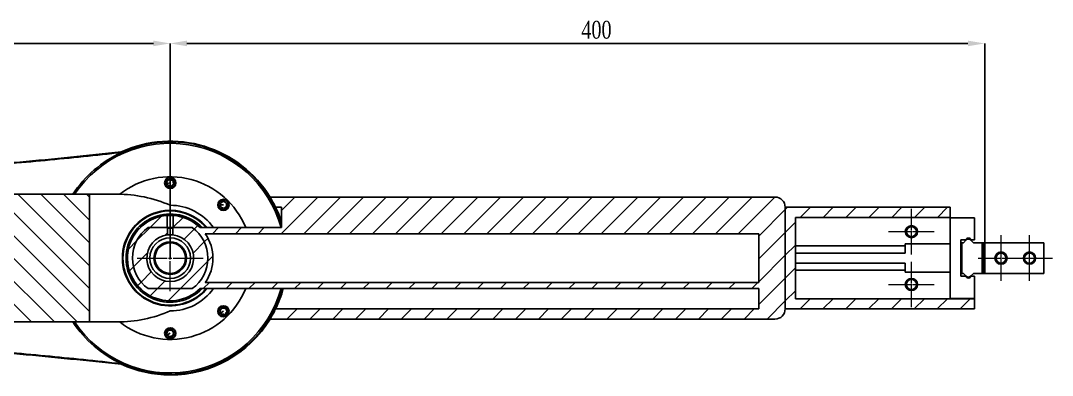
# Model space of a CAD drawing. Header units: millimetres. Extents: x 2 to 1187, y 2 to 839.
# Drawn here: x 305 to 507.7, y 245.1 to 315 of the extents above; entities that cross this region are included whole.
import ezdxf

# ---------------------------------------------------------------- set-up
doc = ezdxf.new("R2010")
doc.units = ezdxf.units.MM
doc.header["$PDSIZE"] = -1
doc.linetypes.add('CENTERX2', pattern=[20.32, 12.7, -2.54, 2.54, -2.54])
doc.styles.add('SLDTEXTSTYLE0', font='TXT', dxfattribs={"width": 0.75})
doc.dimstyles.new('SLDDIMSTYLE1', dxfattribs={"dimtxt": 3.5, "dimasz": 3.302, "dimexe": 0, "dimexo": 0.0625, "dimgap": 0.875, "dimtad": 1, "dimdec": 4, "dimlfac": 2.5, "dimrnd": 1e-09, "dimzin": 4, "dimdsep": 46, "dimtxsty": 'SLDTEXTSTYLE0', "dimsah": 1, "dimcen": 0.09, "dimadec": 0, "dimazin": 1, "dimtfac": 1, "dimtdec": 4, "dimtofl": 0, "dimtmove": 0, "dimatfit": 3, "dimfxl": 1, "dimfrac": 2, "dimtolj": 1, "dimtzin": 12, "dimarcsym": 0})

# ---------------------------------------------------------------- blocks, each defined once
blk = doc.blocks.new('SW_HATCH_2')
at = {"color": 0, "linetype": 'Continuous', "lineweight": 18}
for p, q in [((183.62, 238.61), (208.76, 213.47)), ((188.11, 238.61), (213.25, 213.47)), ((192.6, 238.61), (217.74, 213.47)), ((197.09, 238.61), (220.15, 215.55)), ((201.58, 238.61), (220.15, 220.04)), ((206.07, 238.61), (220.15, 224.53)), ((210.56, 238.61), (220.15, 229.02)), ((215.05, 238.61), (220.15, 233.51)), ((219.54, 238.61), (220.15, 238)), ((256, 238.04), (255.76, 237.8)), ((264.98, 238.04), (257.78, 230.84)), ((260.49, 238.04), (257.85, 235.39)), ((269.47, 238.04), (262.27, 230.84)), ((273.96, 238.04), (266.76, 230.84)), ((278.45, 238.04), (271.25, 230.84)), ((282.94, 238.04), (275.74, 230.84)), ((287.43, 238.04), (280.23, 230.84)), ((291.92, 238.04), (284.72, 230.84)), ((296.41, 238.04), (289.21, 230.84)), ((300.9, 238.04), (293.7, 230.84)), ((305.39, 238.04), (298.19, 230.84)), ((309.88, 238.04), (302.68, 230.84)), ((314.37, 238.04), (307.17, 230.84)), ((318.86, 238.04), (311.66, 230.84)), ((323.35, 238.04), (316.15, 230.84)), ((327.84, 238.04), (320.64, 230.84)), ((332.33, 238.04), (325.13, 230.84)), ((336.82, 238.04), (329.62, 230.84)), ((341.31, 238.04), (334.11, 230.84)), ((345.8, 238.04), (338.6, 230.84)), ((350.29, 238.04), (343.09, 230.84)), ((354.78, 238.04), (347.58, 230.84)), ((356.8, 235.57), (351.6, 230.37)), ((357.27, 236.04), (356.8, 235.57)), ((361.76, 236.04), (359.76, 234.04)), ((366.25, 236.04), (364.25, 234.04)), ((370.74, 236.04), (368.74, 234.04)), ((375.23, 236.04), (373.23, 234.04)), ((379.72, 236.04), (377.72, 234.04)), ((384.21, 236.04), (382.21, 234.04)), ((388.7, 236.04), (386.7, 234.04)), ((234.26, 234.26), (232.04, 232.04)), ((238.54, 234.05), (236.61, 232.12)), ((358.8, 233.08), (356.8, 231.08)), ((232.04, 232.04), (229.41, 229.41)), ((240.72, 231.74), (238.73, 229.75)), ((241.43, 232.45), (240.72, 231.74)), ((245.51, 232.04), (244.31, 230.84)), ((250, 232.04), (248.8, 230.84)), ((254.49, 232.04), (253.29, 230.84)), ((356.8, 231.08), (351.6, 225.88)), ((229.41, 229.41), (227.78, 227.78)), ((235.5, 231.01), (235.03, 230.53)), ((242.68, 229.21), (240.49, 227.02)), ((243.43, 229.96), (242.68, 229.21)), ((231.5, 227.01), (228.8, 224.31)), ((358.8, 228.59), (356.8, 226.59)), ((243.37, 225.41), (238, 220.04)), ((244.39, 226.43), (243.37, 225.41)), ((356.8, 226.59), (351.6, 221.39)), ((228.8, 224.31), (227.99, 223.5)), ((232.29, 223.31), (230.3, 221.32)), ((358.8, 224.1), (356.8, 222.1)), ((230.3, 221.32), (229.59, 220.61)), ((235.02, 221.55), (233.51, 220.04)), ((243.69, 221.24), (242.49, 220.04)), ((248.18, 221.24), (246.98, 220.04)), ((252.67, 221.24), (251.47, 220.04)), ((257.16, 221.24), (255.96, 220.04)), ((261.65, 221.24), (260.45, 220.04)), ((266.14, 221.24), (264.94, 220.04)), ((270.63, 221.24), (269.43, 220.04)), ((275.12, 221.24), (273.92, 220.04)), ((279.61, 221.24), (278.41, 220.04)), ((284.1, 221.24), (282.9, 220.04)), ((288.59, 221.24), (287.39, 220.04)), ((293.08, 221.24), (291.88, 220.04)), ((297.57, 221.24), (296.37, 220.04)), ((302.06, 221.24), (300.86, 220.04)), ((306.55, 221.24), (305.35, 220.04)), ((311.04, 221.24), (309.84, 220.04)), ((315.53, 221.24), (314.33, 220.04)), ((320.02, 221.24), (318.82, 220.04)), ((324.51, 221.24), (323.31, 220.04)), ((329, 221.24), (327.8, 220.04)), ((333.49, 221.24), (332.29, 220.04)), ((337.98, 221.24), (336.78, 220.04)), ((342.47, 221.24), (341.27, 220.04)), ((346.96, 221.24), (345.76, 220.04)), ((351.45, 221.24), (350.25, 220.04)), ((356.8, 222.1), (351.6, 216.9)), ((233.51, 220.04), (232.08, 218.61)), ((238, 220.04), (235.61, 217.65)), ((358.8, 219.61), (356.8, 217.61)), ((356.8, 217.61), (353.23, 214.04)), ((361.72, 218.04), (359.72, 216.04)), ((366.21, 218.04), (364.21, 216.04)), ((370.7, 218.04), (368.7, 216.04)), ((375.19, 218.04), (373.19, 216.04)), ((379.68, 218.04), (377.68, 216.04)), ((384.17, 218.04), (382.17, 216.04)), ((388.66, 218.04), (386.66, 216.04)), ((393.15, 218.04), (391.15, 216.04)), ((260.94, 216.04), (258.94, 214.04)), ((265.43, 216.04), (263.43, 214.04)), ((269.92, 216.04), (267.92, 214.04)), ((274.41, 216.04), (272.41, 214.04)), ((278.9, 216.04), (276.9, 214.04)), ((283.39, 216.04), (281.39, 214.04)), ((287.88, 216.04), (285.88, 214.04)), ((292.37, 216.04), (290.37, 214.04)), ((296.86, 216.04), (294.86, 214.04)), ((301.35, 216.04), (299.35, 214.04)), ((305.84, 216.04), (303.84, 214.04)), ((310.33, 216.04), (308.33, 214.04)), ((314.82, 216.04), (312.82, 214.04)), ((319.31, 216.04), (317.31, 214.04)), ((323.8, 216.04), (321.8, 214.04)), ((328.29, 216.04), (326.29, 214.04)), ((332.78, 216.04), (330.78, 214.04)), ((337.27, 216.04), (335.27, 214.04)), ((341.76, 216.04), (339.76, 214.04)), ((346.25, 216.04), (344.25, 214.04)), ((350.74, 216.04), (348.74, 214.04))]:
    blk.add_line(p, q, dxfattribs=at)
blk = doc.blocks.new('_D_1')
at = {"color": 0, "linetype": 'Continuous', "lineweight": -2, "transparency": 16777216}
for p, q in [((134.39, 268.29), (134.39, 310.47)), ((137.69, 310.47), (331.09, 310.47)), ((334.39, 268.29), (334.39, 310.47))]:
    blk.add_line(p, q, dxfattribs=at)
at = {"color": 0, "linetype": 'Continuous', "transparency": 16777216}
for points in [[(137.69, 311.02), (137.69, 309.92), (134.39, 310.47)], [(331.09, 311.02), (331.09, 309.92), (334.39, 310.47)]]:
    blk.add_solid(points, dxfattribs=at)
at = {"layer": 'Defpoints', "color": 0, "linetype": 'Continuous', "transparency": 16777216}
for p in [(334.39, 310.47), (134.39, 268.23), (334.39, 268.23)]:
    blk.add_point(p, dxfattribs=at)
at = {"color": 0, "linetype": 'Continuous', "lineweight": 18, "transparency": 16777216, "insert": (238.83, 314.91), "char_height": 3.5, "attachment_point": 2, "style": 'SLDTEXTSTYLE0'}
blk.add_mtext('\\A1;{\\fTimes New Roman|b0|i0|c0|p18;500}', dxfattribs=at)
blk = doc.blocks.new('_D_2')
at = {"color": 0, "linetype": 'Continuous', "lineweight": -2, "transparency": 16777216}
for p, q in [((334.39, 268.29), (334.39, 310.47)), ((337.69, 310.47), (491.09, 310.47)), ((494.39, 271.29), (494.39, 310.47))]:
    blk.add_line(p, q, dxfattribs=at)
at = {"color": 0, "linetype": 'Continuous', "transparency": 16777216}
for points in [[(337.69, 311.02), (337.69, 309.92), (334.39, 310.47)], [(491.09, 311.02), (491.09, 309.92), (494.39, 310.47)]]:
    blk.add_solid(points, dxfattribs=at)
at = {"layer": 'Defpoints', "color": 0, "linetype": 'Continuous', "transparency": 16777216}
for p in [(494.39, 310.47), (494.39, 271.23), (334.39, 268.23)]:
    blk.add_point(p, dxfattribs=at)
at = {"color": 0, "linetype": 'Continuous', "lineweight": 18, "transparency": 16777216, "insert": (418.12, 314.91), "char_height": 3.5, "attachment_point": 2, "style": 'SLDTEXTSTYLE0'}
blk.add_mtext('\\A1;{\\fTimes New Roman|b0|i0|c0|p18;400}', dxfattribs=at)
blk = doc.blocks.new('*U39')
at = {"color": 0, "linetype": 'CENTERX2', "lineweight": 18, "ltscale": 1.2, "transparency": 16777216}
for p, q in [((0, 0.19668), (0, 4.4834)), ((-4.4834, 0), (-0.19668, 0)), ((0.19668, 0), (4.4834, 0)), ((0, -4.4834), (0, -0.19668))]:
    blk.add_line(p, q, dxfattribs=at)
at = {"color": 0, "linetype": 'Continuous', "lineweight": 18, "ltscale": 1.2, "transparency": 16777216}
for p, q in [((-0.09834, 0), (0.09834, 0)), ((0, -0.09834), (0, 0.09834))]:
    blk.add_line(p, q, dxfattribs=at)
blk = doc.blocks.new('*U40')
at = {"color": 0, "linetype": 'CENTERX2', "lineweight": 18, "ltscale": 1.2, "transparency": 16777216}
for p, q in [((0, 0.19668), (0, 4.4834)), ((-4.4834, 0), (-0.19668, 0)), ((0.19668, 0), (4.4834, 0)), ((0, -4.4834), (0, -0.19668))]:
    blk.add_line(p, q, dxfattribs=at)
at = {"color": 0, "linetype": 'Continuous', "lineweight": 18, "ltscale": 1.2, "transparency": 16777216}
for p, q in [((-0.09834, 0), (0.09834, 0)), ((0, -0.09834), (0, 0.09834))]:
    blk.add_line(p, q, dxfattribs=at)
blk = doc.blocks.new('*U41')
at = {"color": 0, "linetype": 'CENTERX2', "lineweight": 18, "ltscale": 1.2, "transparency": 16777216}
for p, q in [((0, 0.19668), (0, 4.4834)), ((-4.4834, 0), (-0.19668, 0)), ((0.19668, 0), (4.4834, 0)), ((0, -4.4834), (0, -0.19668))]:
    blk.add_line(p, q, dxfattribs=at)
at = {"color": 0, "linetype": 'Continuous', "lineweight": 18, "ltscale": 1.2, "transparency": 16777216}
for p, q in [((-0.09834, 0), (0.09834, 0)), ((0, -0.09834), (0, 0.09834))]:
    blk.add_line(p, q, dxfattribs=at)
blk = doc.blocks.new('*U42')
at = {"color": 0, "linetype": 'CENTERX2', "lineweight": 18, "ltscale": 1.2, "transparency": 16777216}
for p, q in [((0, 0.19668), (0, 4.4834)), ((-4.4834, 0), (-0.19668, 0)), ((0.19668, 0), (4.4834, 0)), ((0, -4.4834), (0, -0.19668))]:
    blk.add_line(p, q, dxfattribs=at)
at = {"color": 0, "linetype": 'Continuous', "lineweight": 18, "ltscale": 1.2, "transparency": 16777216}
for p, q in [((-0.09834, 0), (0.09834, 0)), ((0, -0.09834), (0, 0.09834))]:
    blk.add_line(p, q, dxfattribs=at)
blk = doc.blocks.new('*U65')
at = {"color": 0, "linetype": 'CENTERX2', "lineweight": 18, "ltscale": 1.2, "transparency": 16777216}
for p, q in [((0, 0.6), (0, 6.5)), ((-6.5, 0), (-0.6, 0)), ((0.6, 0), (6.5, 0)), ((0, -6.5), (0, -0.6))]:
    blk.add_line(p, q, dxfattribs=at)
at = {"color": 0, "linetype": 'Continuous', "lineweight": 18, "ltscale": 1.2, "transparency": 16777216}
for p, q in [((-0.3, 0), (0.3, 0)), ((0, -0.3), (0, 0.3))]:
    blk.add_line(p, q, dxfattribs=at)

msp = doc.modelspace()

# ---------------------------------------------------------------- linework, layer by layer
at = {"color": 7, "linetype": 'Continuous', "lineweight": 25}
for p, q in [((341.128356, 290.22316), (341.110388, 290.103153)), ((334.392389, 283.031644), (333.805091, 282.908839)), ((335.469102, 283.256787), (335.351643, 283.232226)), ((318.543972, 280.803054), (154.596573, 280.803054)), ((318.543972, 255.660235), (318.543972, 280.803054)), ((318.543972, 280.803054), (323.992389, 280.803054)), ((453.192389, 280.231644), (354.013806, 280.231644)), ((344.85757, 278.696825), (344.257578, 278.700031)), ((345.957554, 278.690946), (345.837556, 278.691587)), ((356.237406, 278.231644), (355.104704, 278.231644)), ((356.237406, 278.231644), (356.237406, 274.231644)), ((455.192389, 278.231644), (455.192389, 258.231644)), ((487.592389, 278.231644), (455.192389, 278.231644)), ((487.592389, 278.231644), (487.592389, 276.231644)), ((333.782389, 274.231644), (333.782389, 276.609466)), ((335.002389, 276.609466), (335.002389, 274.231644)), ((338.65453, 275.470025), (338.670236, 275.619589)), ((457.192389, 276.231644), (457.192389, 270.631644)), ((487.592389, 276.231644), (457.192389, 276.231644)), ((487.592389, 276.231644), (487.592389, 276.151644)), ((487.592389, 260.311644), (487.592389, 276.151644)), ((487.592389, 276.151644), (492.392389, 276.151644)), ((492.392389, 276.151644), (492.392389, 271.791644)), ((330.061108, 274.231644), (333.782389, 274.231644)), ((333.782389, 274.231644), (335.002389, 274.231644)), ((333.892389, 274.121644), (333.782389, 274.231644)), ((333.892389, 272.80439), (333.892389, 274.121644)), ((334.892389, 274.121644), (333.892389, 274.121644)), ((335.002389, 274.231644), (334.892389, 274.121644)), ((334.892389, 274.121644), (334.892389, 272.80439)), ((335.002389, 274.231644), (338.723671, 274.231644)), ((340.225006, 274.642663), (340.224794, 274.660133)), ((356.237406, 274.231644), (340.271165, 274.231644)), ((449.992389, 273.031644), (341.285864, 273.031644)), ((449.992389, 263.431644), (449.992389, 273.031644)), ((490.613277, 271.791644), (489.712389, 271.791644)), ((489.712389, 271.791644), (489.712389, 264.671644)), ((490.767937, 271.79592), (490.203629, 271.231644)), ((492.181309, 271.231644), (491.616231, 271.796131)), ((492.392389, 271.791644), (491.771502, 271.791644)), ((333.20199, 270.98536), (333.12263, 271.168941)), ((478.792389, 270.631644), (457.192389, 270.631644)), ((457.192389, 269.231644), (457.192389, 270.631644)), ((478.792389, 270.631644), (478.792389, 271.031644)), ((478.792389, 271.031644), (487.592389, 271.031644)), ((478.792389, 269.231644), (478.792389, 270.631644)), ((489.912389, 271.031644), (489.712389, 271.031644)), ((490.203629, 271.231644), (489.912389, 271.231644)), ((489.912389, 271.231644), (489.912389, 265.231644)), ((493.872389, 271.231644), (492.181309, 271.231644)), ((493.872389, 265.231644), (493.872389, 271.231644)), ((493.992389, 271.231644), (493.872389, 271.231644)), ((493.992389, 265.231644), (493.992389, 271.231644)), ((493.992389, 271.231644), (494.312389, 271.231644)), ((494.312389, 265.231644), (494.312389, 271.231644)), ((494.392389, 271.231644), (494.312389, 271.231644)), ((494.392389, 265.231644), (494.392389, 271.231644)), ((505.992389, 271.231644), (494.392389, 271.231644)), ((505.992389, 265.231644), (505.992389, 271.231644)), ((478.792389, 269.231644), (457.192389, 269.231644)), ((457.192389, 267.231644), (457.192389, 269.231644)), ((478.792389, 267.231644), (457.192389, 267.231644)), ((457.192389, 265.831644), (457.192389, 267.231644)), ((478.792389, 265.831644), (457.192389, 265.831644)), ((457.192389, 265.831644), (457.192389, 260.231644)), ((478.792389, 265.831644), (478.792389, 267.231644)), ((478.792389, 265.431644), (478.792389, 265.831644)), ((335.582789, 265.477929), (335.662149, 265.294348)), ((487.592389, 265.431644), (478.792389, 265.431644)), ((489.712389, 265.431644), (489.912389, 265.431644)), ((489.712389, 264.671644), (490.613277, 264.671644)), ((489.912389, 265.231644), (490.203629, 265.231644)), ((490.203629, 265.231644), (490.767937, 264.667368)), ((491.616231, 264.667158), (492.181309, 265.231644)), ((491.771502, 264.671644), (492.392389, 264.671644)), ((492.181309, 265.231644), (493.872389, 265.231644)), ((492.392389, 264.671644), (492.392389, 260.311644)), ((493.992389, 265.231644), (493.872389, 265.231644)), ((493.992389, 265.231644), (494.312389, 265.231644)), ((494.392389, 265.231644), (494.312389, 265.231644)), ((505.992389, 265.231644), (494.392389, 265.231644)), ((330.061108, 262.231644), (338.723671, 262.231644)), ((340.224794, 261.803156), (340.225006, 261.820626)), ((340.271165, 262.231644), (449.992389, 262.231644)), ((341.285864, 263.431644), (449.992389, 263.431644)), ((449.992389, 258.231644), (449.992389, 262.231644)), ((338.670236, 260.8437), (338.65453, 260.993264)), ((487.592389, 260.231644), (457.192389, 260.231644)), ((492.392389, 260.311644), (487.592389, 260.311644)), ((487.592389, 260.311644), (487.592389, 260.231644)), ((492.392389, 260.231644), (487.592389, 260.231644)), ((492.392389, 260.231644), (492.392389, 258.231644)), ((344.85757, 257.766464), (344.329853, 257.480956)), ((345.82505, 258.289896), (345.719507, 258.232794)), ((355.104704, 258.231644), (449.992389, 258.231644)), ((455.192389, 258.231644), (492.392389, 258.231644)), ((154.596573, 255.660235), (318.543972, 255.660235)), ((323.992389, 255.660235), (318.543972, 255.660235)), ((453.192389, 256.231644), (354.013806, 256.231644)), ((334.392389, 253.431644), (333.886011, 253.109804)), ((335.320749, 254.021686), (335.219473, 253.957318)), ((334.410356, 245.351651), (334.392389, 245.231644))]:
    msp.add_line(p, q, dxfattribs=at)
at = {"color": 7, "linetype": 'Continuous', "lineweight": 25, "flags": 128}
for points in [[(340.158361, 274.340128), (340.200755, 274.457373), (340.225006, 274.642663)], [(327.154009, 272.493785), (327.002684, 272.509489), (326.827245, 272.487345)], [(326.387074, 270.776233), (326.296532, 270.769133), (326.069936, 270.697243)], [(326.069936, 265.766046), (326.295297, 265.694332), (326.387074, 265.687055)], [(326.827245, 263.975944), (327.003145, 263.953799), (327.154009, 263.969503)], [(340.225006, 261.820626), (340.200728, 262.00602), (340.158361, 262.123161)]]:
    msp.add_lwpolyline(points, dxfattribs=at)
at = {"color": 7, "linetype": 'Continuous', "lineweight": 25}
for centre, radius in [((334.392389, 283.031644), 1.1), ((334.392389, 283.031644), 0.98), ((344.85757, 278.696825), 1.1), ((344.85757, 278.696825), 0.98), ((479.992389, 273.431644), 1.2), ((479.992389, 273.431644), 0.9834), ((334.392389, 268.231644), 4), ((497.592389, 268.231644), 1.2), ((497.592389, 268.231644), 0.9834), ((503.192389, 268.231644), 1.2), ((503.192389, 268.231644), 0.9834), ((479.992389, 263.031644), 1.2), ((479.992389, 263.031644), 0.9834), ((344.85757, 257.766464), 1.1), ((344.85757, 257.766464), 0.98), ((334.392389, 253.431644), 1.1), ((334.392389, 253.431644), 0.98)]:
    msp.add_circle(centre, radius, dxfattribs=at)
for centre, radius, start, end in [((334.392389, 268.231644), 22.6, 15.39587609, 146.20265913), ((334.392389, 268.231644), 23, 72.97025674, 114.66999884), ((334.392389, 268.231644), 22.88, 72.92526397, 114.71792168), ((334.392389, 268.231644), 22.88, 17.29924304, 72.92526397), ((334.392389, 268.231644), 23, 31.44898135, 72.97025674), ((334.392389, 268.231644), 22.88, 114.71792168, 146.67073121), ((334.392389, 268.231644), 16, 22.0243128, 128.24077121), ((334.392389, 283.031644), 0.69282, 161.81046872, 221.81046872), ((334.392389, 283.031644), 0.69282, 101.81046872, 161.81046872), ((334.392389, 283.031644), 0.69282, 221.81046872, 281.81046872), ((334.392389, 283.031644), 0.69282, 41.81046872, 101.81046872), ((334.392389, 283.031644), 0.69282, 281.81046872, 341.81046872), ((334.392389, 283.031644), 0.69282, 341.81046872, 41.81046872), ((323.992389, 254.811865), 25.991189, 66.41334413, 90), ((334.392389, 268.231644), 23, 25.77146174, 31.44898139), ((453.192389, 278.231644), 2, 0, 90), ((334.392389, 268.231644), 10.4, 35.23441792, 90), ((344.85757, 278.696825), 0.69282, 149.69379984, 209.69379984), ((344.85757, 278.696825), 0.69282, 209.69379984, 269.69379984), ((344.85757, 278.696825), 0.69282, 89.69379984, 149.69379984), ((344.85757, 278.696825), 0.69282, 269.69379984, 329.69379984), ((344.85757, 278.696825), 0.69282, 29.69379984, 89.69379984), ((344.85757, 278.696825), 0.69282, 329.69379984, 29.69379984), ((334.392389, 268.231644), 23, 18.23458485, 25.77146171), ((334.392389, 268.231644), 9.4, 39.66501283, 180), ((334.392389, 268.231644), 9.28, 40.28211827, 319.71788156), ((334.392389, 268.231644), 8.68, 43.728682, 316.27131782), ((334.392389, 268.231644), 8.4, 94.16443063, 314.4153086), ((330.834542, 275.619589), 0.72, 165.75250896, 191.98923571), ((330.834542, 275.619589), 0.72, 39.43933586, 65.67606244), ((332.567717, 276.226053), 0.72, 152.89536622, 179.13209337), ((332.567717, 276.226053), 0.72, 26.58219246, 52.81891974), ((334.392389, 276.431644), 0.72, 140.03822351, 166.27495106), ((334.392389, 276.431644), 0.72, 13.72504904, 39.96177713), ((334.392389, 268.231644), 8.4, 45.5846914, 85.83556937), ((336.217061, 276.226053), 0.72, 127.18108062, 153.41780873), ((336.217061, 276.226053), 0.72, 0.00000026, 27.10463451), ((337.950236, 275.619589), 0.72, 114.32393733, 140.56066643), ((337.950236, 275.619589), 0.72, 0.00000026, 14.24749187), ((334.392389, 268.231644), 7.4, 125.82477437, 234.17522563), ((327.981371, 273.344261), 0.72, 65.15362251, 91.39034783), ((329.279773, 274.642663), 0.72, 178.60965171, 204.84637813), ((329.279773, 274.642663), 0.72, 52.2964792, 78.53320508), ((334.392389, 268.231644), 7.4, 305.82477437, 54.17522563), ((339.505006, 274.642663), 0.72, 101.46679505, 127.70352403), ((327.981371, 273.344261), 0.72, 191.46679459, 217.70352061), ((334.392389, 268.231644), 4.6, 96.2401311, 83.7598689), ((334.392389, 268.231644), 8.4, 325.15009542, 34.84990458), ((491.192389, 271.531644), 0.6348, 24.17831686, 155.82168314), ((491.192189, 271.371644), 0.6, 45.03002741, 134.99838239), ((326.39798, 270.056316), 0.72, 217.18108165, 243.41780598), ((327.004444, 271.789491), 0.72, 204.32393741, 230.56066325), ((334.392389, 268.231644), 3.2, 113.37827484, 293.37827484), ((334.392389, 268.231644), 3, 113.37827484, 293.37827484), ((334.392389, 268.231644), 3.2, 293.37827484, 113.37827484), ((334.392389, 268.231644), 3, 293.37827484, 113.37827484), ((334.392389, 268.231644), 9.4, 180, 320.33498701), ((326.192389, 268.231644), 0.72, 103.72505167, 129.96177602), ((326.192389, 268.231644), 0.72, 230.03822449, 256.27494885), ((326.39798, 266.406973), 0.72, 116.58219453, 142.81892029), ((327.004444, 264.673798), 0.72, 129.43933728, 155.67606318), ((327.981371, 263.119028), 0.72, 142.29647988, 168.53320595), ((491.192389, 264.931644), 0.6348, 204.17831686, 335.82168314), ((491.192189, 265.091644), 0.6, 225.00161761, 314.96997259), ((334.392389, 268.231644), 22.6, 213.79734088, 344.60412386), ((334.392389, 268.231644), 16, 231.7592288, 337.97568712), ((327.981371, 263.119028), 0.72, 268.60965173, 294.84637804), ((329.279773, 261.820626), 0.72, 155.15362236, 181.39034875), ((334.392389, 268.231644), 10.4, 270, 324.76558195), ((334.392389, 268.231644), 22.88, 270.04499277, 344.79711543), ((334.392389, 268.231644), 23, 334.22853826, 344.87833469), ((329.279773, 261.820626), 0.72, 281.46679548, 307.70352133), ((330.834543, 260.8437), 0.72, 168.01076481, 194.24749154), ((330.834543, 260.8437), 0.72, 294.3239381, 320.56066464), ((332.567718, 260.237236), 0.72, 180.86790711, 207.10463432), ((332.567718, 260.237236), 0.72, 307.18108075, 333.41780809), ((334.392389, 260.031644), 0.72, 193.72504975, 219.961777), ((334.392389, 260.031644), 0.72, 320.03822338, 346.27495148), ((336.217061, 260.237236), 0.72, 206.58219175, 232.81892012), ((336.217061, 260.237236), 0.72, 332.89536598, 0.00000026), ((337.950236, 260.8437), 0.72, 219.43933406, 245.67606314), ((337.950236, 260.8437), 0.72, 345.75250868, 0.00000026), ((339.505006, 261.820626), 0.72, 232.2964765, 258.53320629), ((323.992389, 281.651424), 25.991189, 270, 293.58665587), ((344.85757, 257.766464), 0.69282, 178.41451586, 238.41451586), ((344.85757, 257.766464), 0.69282, 118.41451586, 178.41451586), ((344.85757, 257.766464), 0.69282, 58.41451586, 118.41451586), ((344.85757, 257.766464), 0.69282, 298.41451586, 358.41451586), ((344.85757, 257.766464), 0.69282, 358.41451586, 58.41451586), ((334.392389, 268.231644), 23, 328.55101861, 334.22853826), ((453.192389, 258.231644), 2, 270, 0), ((334.392389, 268.231644), 22.88, 213.32926873, 245.28207832), ((334.392389, 268.231644), 23, 270, 328.55101861), ((344.85757, 257.766464), 0.69282, 238.41451586, 298.41451586), ((334.392389, 253.431644), 0.69282, 122.43898427, 182.43898427), ((334.392389, 253.431644), 0.69282, 182.43898427, 242.43898427), ((334.392389, 253.431644), 0.69282, 62.43898427, 122.43898427), ((334.392389, 253.431644), 0.69282, 2.43898427, 62.43898427), ((334.392389, 253.431644), 0.69282, 302.43898427, 2.43898427), ((334.392389, 253.431644), 0.69282, 242.43898427, 302.43898427), ((334.392389, 268.231644), 23, 245.33000116, 270), ((334.392389, 268.231644), 22.88, 245.28207832, 270.04499277)]:
    msp.add_arc(centre, radius, start, end, dxfattribs=at)
for points, knots in [([(143.960556, 291.198241), (147.725079, 290.692511), (155.254122, 289.681049), (166.579746, 288.387501), (177.92651, 287.25971), (189.290143, 286.314908), (200.663502, 285.549997), (212.047736, 284.96624), (223.443692, 284.563928), (236.044584, 284.320381), (249.84526, 284.309019), (264.839192, 284.611638), (279.843434, 285.227147), (294.850473, 286.164149), (309.857011, 287.3933), (319.835906, 288.474666), (324.825089, 289.01532)], [0, 0, 0, 0, 0.0628305455, 0.1256610539, 0.1885537604, 0.2514464472, 0.3142773113, 0.3771081635, 0.4400028484, 0.5028975293, 0.5855816004, 0.6682747968, 0.7509589537, 0.8339695054, 0.916989165, 1, 1, 1, 1]), ([(143.992389, 291.314972), (149.606172, 290.573487), (160.820228, 289.092303), (177.68405, 287.37125), (194.54884, 286.021311), (211.419494, 285.077977), (228.294726, 284.531585), (246.180029, 284.376689), (265.07853, 284.696883), (284.986852, 285.599085), (304.906231, 287.016795), (318.157656, 288.426533), (324.792389, 289.132362)], [0, 0, 0, 0, 0.0936996853, 0.1871738574, 0.2804738773, 0.3736513941, 0.4667582608, 0.5598464482, 0.6696032853, 0.7794914284, 0.8895955936, 1, 1, 1, 1]), ([(333.73419, 283.247916), (333.783679, 283.292181), (333.874913, 283.373784), (334.012958, 283.497256), (334.137644, 283.608779), (334.210908, 283.674308), (334.250586, 283.709798)], [0, 0, 0, 0, 0.3000114789, 0.5530827371, 0.7579538821, 1, 1, 1, 1]), ([(333.875993, 282.569763), (333.862403, 282.634754), (333.83735, 282.754567), (333.799443, 282.935853), (333.765204, 283.099596), (333.745085, 283.195808), (333.73419, 283.247916)], [0, 0, 0, 0, 0.3000114789, 0.5530827371, 0.7579538821, 1, 1, 1, 1]), ([(334.534192, 282.353491), (334.471113, 282.374218), (334.354825, 282.412428), (334.178874, 282.470242), (334.019949, 282.522462), (333.926567, 282.553145), (333.875993, 282.569763)], [0, 0, 0, 0, 0.3000114789, 0.5530827371, 0.7579538821, 1, 1, 1, 1]), ([(334.250586, 283.709798), (334.313665, 283.689071), (334.429953, 283.650861), (334.605905, 283.593047), (334.76483, 283.540827), (334.858211, 283.510144), (334.908786, 283.493526)], [0, 0, 0, 0, 0.30001147893, 0.55308273711, 0.75795388214, 1, 1, 1, 1]), ([(335.050589, 282.815373), (335.0011, 282.771108), (334.909865, 282.689505), (334.77182, 282.566033), (334.647134, 282.45451), (334.573871, 282.388981), (334.534192, 282.353491)], [0, 0, 0, 0, 0.3000114789, 0.5530827371, 0.7579538821, 1, 1, 1, 1]), ([(334.908786, 283.493526), (334.922375, 283.428535), (334.947429, 283.308722), (334.985336, 283.127436), (335.019575, 282.963693), (335.039693, 282.86748), (335.050589, 282.815373)], [0, 0, 0, 0, 0.3000114789, 0.5530827371, 0.7579538821, 1, 1, 1, 1]), ([(344.255727, 278.353626), (344.256082, 278.420022), (344.256736, 278.542425), (344.257726, 278.727629), (344.25862, 278.894911), (344.259145, 278.993203), (344.259429, 279.046437)], [0, 0, 0, 0, 0.3000114789, 0.5530827371, 0.7579538821, 1, 1, 1, 1]), ([(344.853867, 278.004014), (344.796544, 278.037519), (344.690867, 278.099287), (344.530971, 278.192747), (344.386547, 278.277162), (344.301686, 278.326763), (344.255727, 278.353626)], [0, 0, 0, 0, 0.3000114789, 0.5530827371, 0.7579538821, 1, 1, 1, 1]), ([(344.259429, 279.046437), (344.317107, 279.079327), (344.423438, 279.139962), (344.584325, 279.231707), (344.729642, 279.314574), (344.815028, 279.363265), (344.861272, 279.389635)], [0, 0, 0, 0, 0.3000114789, 0.5530827371, 0.7579538821, 1, 1, 1, 1]), ([(345.45571, 278.347213), (345.398032, 278.314323), (345.291701, 278.253688), (345.130815, 278.161943), (344.985497, 278.079076), (344.900111, 278.030385), (344.853867, 278.004014)], [0, 0, 0, 0, 0.30001147892, 0.55308273711, 0.75795388214, 1, 1, 1, 1]), ([(344.861272, 279.389635), (344.918595, 279.35613), (345.024272, 279.294362), (345.184168, 279.200903), (345.328592, 279.116488), (345.413453, 279.066887), (345.459412, 279.040023)], [0, 0, 0, 0, 0.3000114789, 0.5530827371, 0.7579538821, 1, 1, 1, 1]), ([(345.459412, 279.040023), (345.459057, 278.973628), (345.458403, 278.851225), (345.457413, 278.666021), (345.456519, 278.498739), (345.455994, 278.400447), (345.45571, 278.347213)], [0, 0, 0, 0, 0.3000114789, 0.5530827371, 0.7579538821, 1, 1, 1, 1]), ([(335.002389, 276.609466), (335.002386, 276.609467), (335.002235, 276.609477), (334.977719, 276.611311), (334.875753, 276.618059), (334.719391, 276.625911), (334.548674, 276.630753), (334.368163, 276.632193), (334.186902, 276.629911), (334.004377, 276.623199), (333.866317, 276.615397), (333.792887, 276.610237), (333.785376, 276.609686), (333.782389, 276.609466)], [0, 0, 0, 0, 0.002115147, 0.1091996905, 0.2162821235, 0.3236102538, 0.4310490941, 0.5000069156, 0.6071599233, 0.7143061272, 0.8216290752, 0.9290691503, 1, 1, 1, 1]), ([(334.892389, 272.80439), (334.891732, 272.804461), (334.889135, 272.804743), (334.851045, 272.808909), (334.752951, 272.818015), (334.613553, 272.827196), (334.44914, 272.832348), (334.278736, 272.831252), (334.121147, 272.824389), (333.994787, 272.814855), (333.908896, 272.806247), (333.89788, 272.805007), (333.892389, 272.80439)], [0, 0, 0, 0, 0.0361542595, 0.1428525662, 0.24978049, 0.3572639226, 0.4647651321, 0.5717210768, 0.678419782, 0.7855423856, 0.8931181931, 1, 1, 1, 1]), ([(344.165014, 257.785633), (344.199791, 257.842194), (344.263903, 257.946465), (344.360909, 258.104236), (344.448527, 258.246738), (344.50001, 258.33047), (344.527893, 258.375819)], [0, 0, 0, 0, 0.3000114789, 0.5530827371, 0.7579538821, 1, 1, 1, 1]), ([(344.494691, 257.176278), (344.463096, 257.234676), (344.40485, 257.342334), (344.31672, 257.505229), (344.237119, 257.65236), (344.190346, 257.738812), (344.165014, 257.785633)], [0, 0, 0, 0, 0.3000114789, 0.5530827371, 0.7579538821, 1, 1, 1, 1]), ([(344.527893, 258.375819), (344.594264, 258.373982), (344.716622, 258.370595), (344.901758, 258.365471), (345.068978, 258.360842), (345.167234, 258.358123), (345.220448, 258.35665)], [0, 0, 0, 0, 0.3000114789, 0.5530827371, 0.7579538821, 1, 1, 1, 1]), ([(345.550125, 257.747295), (345.515348, 257.690734), (345.451236, 257.586463), (345.35423, 257.428693), (345.266612, 257.28619), (345.215129, 257.202458), (345.187246, 257.157109)], [0, 0, 0, 0, 0.30001147892, 0.55308273711, 0.75795388214, 1, 1, 1, 1]), ([(345.220448, 258.35665), (345.252043, 258.298252), (345.310289, 258.190594), (345.398419, 258.027699), (345.47802, 257.880568), (345.524793, 257.794116), (345.550125, 257.747295)], [0, 0, 0, 0, 0.3000114789, 0.5530827371, 0.7579538821, 1, 1, 1, 1]), ([(345.187246, 257.157109), (345.120875, 257.158946), (344.998517, 257.162333), (344.813381, 257.167457), (344.646161, 257.172086), (344.547905, 257.174805), (344.494691, 257.176278)], [0, 0, 0, 0, 0.3000114789, 0.5530827371, 0.7579538821, 1, 1, 1, 1]), ([(333.700196, 253.402161), (333.730918, 253.461023), (333.787553, 253.569537), (333.873247, 253.733726), (333.950649, 253.882027), (333.996128, 253.969166), (334.02076, 254.016359)], [0, 0, 0, 0, 0.3000114789, 0.5530827371, 0.7579538821, 1, 1, 1, 1]), ([(334.071826, 252.817446), (334.036211, 252.873483), (333.970553, 252.976788), (333.871208, 253.133095), (333.781476, 253.274277), (333.728752, 253.357233), (333.700196, 253.402161)], [0, 0, 0, 0, 0.30001147893, 0.55308273711, 0.75795388214, 1, 1, 1, 1]), ([(334.02076, 254.016359), (334.087096, 254.019185), (334.20939, 254.024394), (334.394429, 254.032275), (334.561562, 254.039394), (334.659766, 254.043577), (334.712952, 254.045843)], [0, 0, 0, 0, 0.30001147893, 0.55308273711, 0.75795388214, 1, 1, 1, 1]), ([(334.712952, 254.045843), (334.748567, 253.989806), (334.814225, 253.886501), (334.913571, 253.730194), (335.003302, 253.589012), (335.056027, 253.506056), (335.084582, 253.461128)], [0, 0, 0, 0, 0.3000114789, 0.5530827371, 0.7579538821, 1, 1, 1, 1]), ([(335.084582, 253.461128), (335.053861, 253.402266), (334.997225, 253.293752), (334.911531, 253.129563), (334.83413, 252.981262), (334.78865, 252.894123), (334.764019, 252.84693)], [0, 0, 0, 0, 0.3000114789, 0.5530827371, 0.7579538821, 1, 1, 1, 1]), ([(143.960556, 245.265047), (147.725079, 245.770778), (155.254122, 246.782239), (166.579746, 248.075788), (177.92651, 249.203579), (189.290143, 250.148381), (200.663502, 250.913292), (212.047736, 251.497049), (223.443692, 251.899361), (236.044584, 252.142908), (249.84526, 252.15427), (264.839192, 251.851651), (279.843434, 251.236142), (294.850473, 250.29914), (309.857011, 249.069989), (319.835906, 247.988623), (324.825089, 247.447969)], [0, 0, 0, 0, 0.0628305455, 0.1256610539, 0.1885537604, 0.2514464472, 0.3142773113, 0.3771081635, 0.4400028484, 0.5028975293, 0.5855816004, 0.6682747968, 0.7509589537, 0.8339695054, 0.916989165, 1, 1, 1, 1]), ([(143.992389, 245.148317), (149.606172, 245.889801), (160.820228, 247.370986), (177.68405, 249.092039), (194.54884, 250.441977), (211.419494, 251.385312), (228.294726, 251.931704), (246.180029, 252.0866), (265.07853, 251.766406), (284.986852, 250.864204), (304.906231, 249.446493), (318.157656, 248.036755), (324.792389, 247.330927)], [0, 0, 0, 0, 0.0936996853, 0.1871738574, 0.2804738773, 0.3736513941, 0.4667582608, 0.5598464482, 0.6696032853, 0.7794914284, 0.8895955936, 1, 1, 1, 1]), ([(334.764019, 252.84693), (334.697682, 252.844104), (334.575389, 252.838895), (334.39035, 252.831014), (334.223217, 252.823895), (334.125013, 252.819712), (334.071826, 252.817446)], [0, 0, 0, 0, 0.3000114789, 0.5530827371, 0.7579538821, 1, 1, 1, 1])]:
    msp.add_open_spline(points, degree=3, knots=knots, dxfattribs=at)

# ---------------------------------------------------------------- block references
at = {"color": 7, "linetype": 'Continuous', "lineweight": 18}
msp.add_blockref('SW_HATCH_2', (98.392389, 42.192157), dxfattribs=at)
at = {"color": 7, "linetype": 'CENTERX2', "lineweight": 18, "ltscale": 1.2}
for name, p in [('*U39', (479.992389, 273.431644)), ('*U65', (334.392389, 268.231644)), ('*U41', (497.592389, 268.231644)), ('*U42', (503.192389, 268.231644)), ('*U40', (479.992389, 263.031644))]:
    msp.add_blockref(name, p, dxfattribs=at)

# ---------------------------------------------------------------- dimensions: what is measured, and where the dimension line sits
at = {"color": 7, "linetype": 'Continuous', "lineweight": 18}
for base, p1, p2, text, picture, middle in [((334.392389, 310.472418), (134.392389, 268.231644), (334.392389, 268.231644), '{\\fTimes New Roman|b0|i0|c0|p18;500}', '_D_1', (238.832853, 310.472418)), ((494.392389, 310.472418), (334.392389, 268.231644), (494.392389, 271.231644), '{\\fTimes New Roman|b0|i0|c0|p18;400}', '_D_2', (418.119383, 310.472418))]:
    dim = msp.add_linear_dim(base=base, p1=p1, p2=p2, angle=0, text=text, dimstyle='SLDDIMSTYLE1', dxfattribs=at)
    dim.commit()
    dim.dimension.update_dxf_attribs({"geometry": picture, "text_midpoint": middle, "dimtype": 160})

doc.saveas('drawing.dxf')
